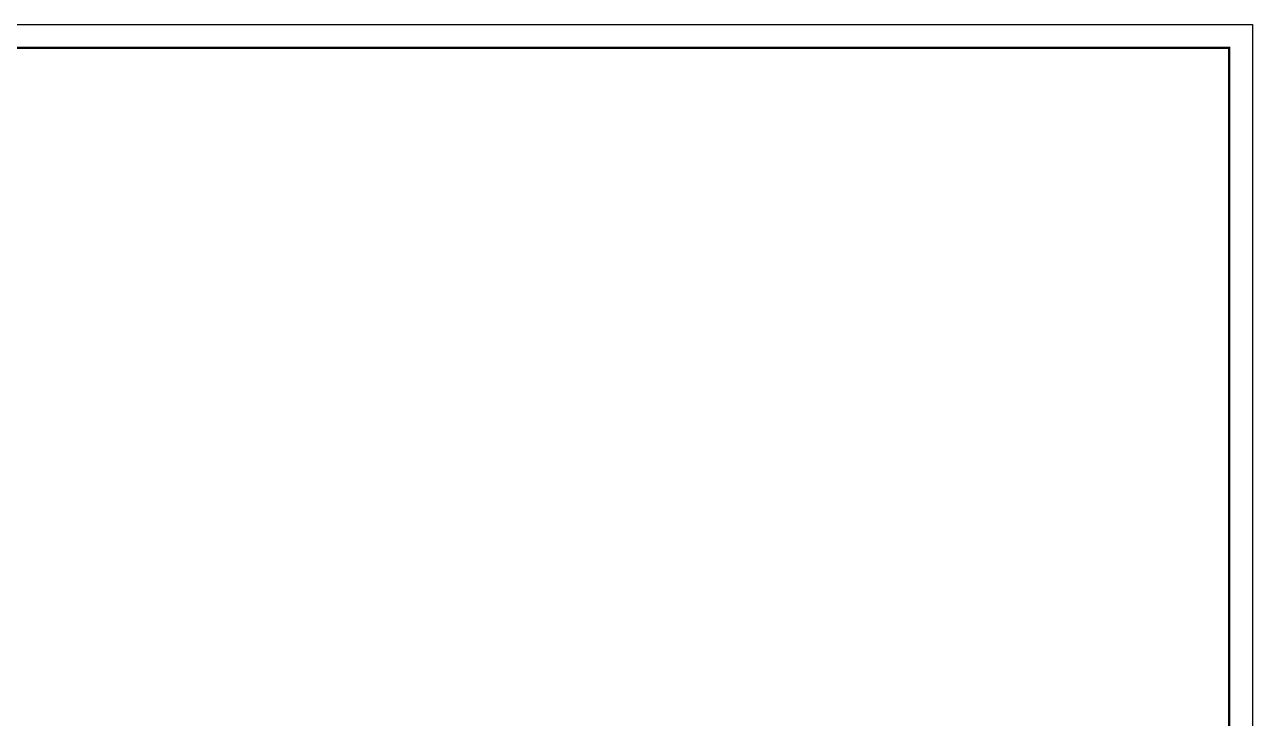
# Model space of a CAD drawing. Extents: x 43627 to 1359545, y -692302 to -50983.
# Drawn here: x 759181 to 811743, y -281093 to -251393 of the extents above; entities that cross this region are included whole.
import ezdxf
from ezdxf.enums import TextEntityAlignment as Align

# ---------------------------------------------------------------- set-up
doc = ezdxf.new("R2010")
doc.units = 0
doc.header["$LTSCALE"] = 1000
doc.header["$MEASUREMENT"] = 0
for name, color, linetype in [('tuqian_neibu_pl', 7, 'Continuous'), ('图签目录', 255, 'Continuous'), ('标准图签', 7, 'Continuous')]:
    doc.layers.add(name, color=color, linetype=linetype)
doc.styles.get("Standard").update_dxf_attribs({"font": 'gbenor.shx', "bigfont": 'gbcbig.shx'})
doc.styles.add('宋体', font='宋体.ttf', dxfattribs={"width": 0.8})

# ---------------------------------------------------------------- blocks, each defined once
blk = doc.blocks.new('ztwj07')
at = {"layer": 'tuqian_neibu_pl'}
blk.add_lwpolyline([(0, 0), (0, 59400), (105125, 59400), (105125, 0), (0, 0)], dxfattribs=at)
at = {"layer": 'tuqian_neibu_pl', "const_width": 100}
blk.add_lwpolyline([(1000, 1000), (1000, 58400), (104125, 58400), (104125, 1000)], close=True, dxfattribs=at)
at = {"layer": '图签目录', "lineweight": 30, "width": 0.8, "flags": 104}
for tag, p in [('工程名称', (88525, 2492)), ('图纸名称', (96525, 2500)), ('建设单位', (80525, 2466))]:
    blk.add_attdef(tag, text='', height=300, dxfattribs=at).set_placement(p, align=Align.MIDDLE_CENTER)
at = {"layer": '图签目录', "style": '宋体', "width": 0.8}
for tag, p in [('图纸编号', (102833, 2513)), ('图纸时间', (94650, 1528)), ('设计号', (98525, 1500))]:
    blk.add_attdef(tag, text='', height=300, dxfattribs=at).set_placement(p, align=Align.MIDDLE)
for tag, p in [('65', (100522, 1364)), ('3', (102822, 1347))]:
    blk.add_attdef(tag, text='', height=300, dxfattribs=at).set_placement(p, align=Align.CENTER)

msp = doc.modelspace()

# ---------------------------------------------------------------- block references
at = {"layer": '标准图签'}
msp.add_blockref('ztwj07', (706618, -310793), dxfattribs=at)

doc.saveas('drawing.dxf')
